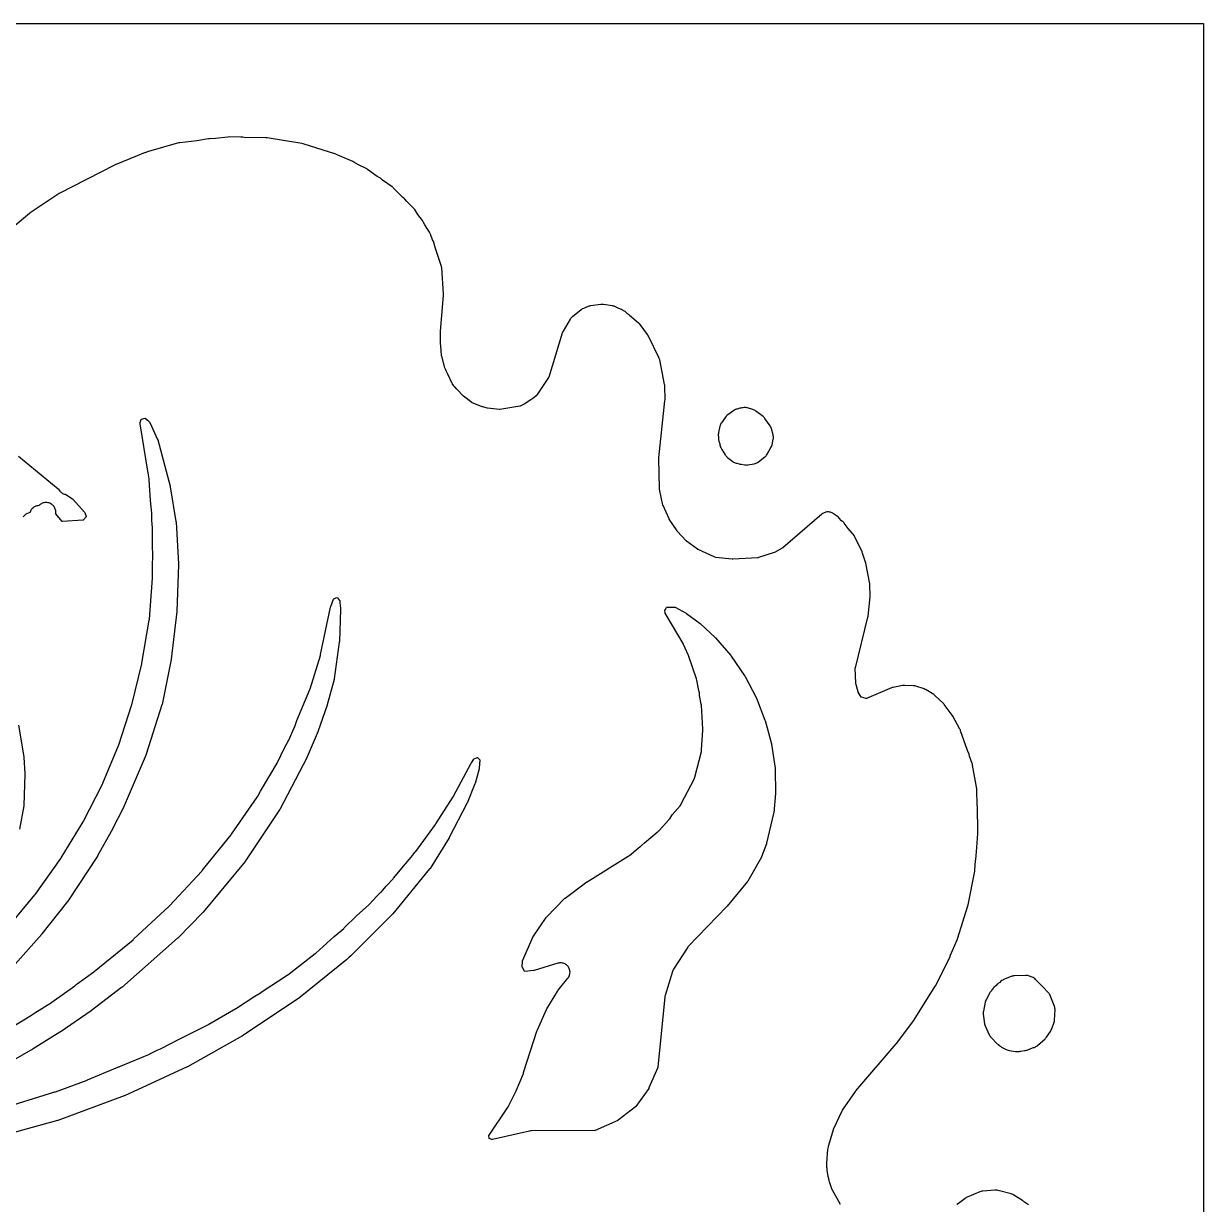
# Model space of a CAD drawing. Header units: millimetres. Extents: x 0 to 300, y 0 to 300.
# Drawn here: x 149.8 to 299.7, y 150 to 300 of the extents above; entities that cross this region are included whole.
import ezdxf

# ---------------------------------------------------------------- set-up
doc = ezdxf.new("R2010")
doc.units = ezdxf.units.MM
doc.layers.add('CUT', color=7, linetype='CONTINUOUS')

msp = doc.modelspace()

# ---------------------------------------------------------------- linework, layer by layer
at = {"layer": 'CUT'}
for points in [[(299.6689, 299.9986), (299.6703, 299.9705), (299.6703, 0.0295), (299.6689, 0.0014), (299.6408, 0), (150.7335, 0), (147.8556, 0), (0.0295, 0), (0.0014, 0.0014), (0, 0.0295), (0, 299.9705), (0.0014, 299.9986), (0.0295, 300), (149.1219, 300), (151.6802, 300), (299.6408, 300)], [(240.3424, 251.0031), (240.2276, 250.9587), (240.1179, 250.9028), (240.0145, 250.8359), (239.2569, 250.2887), (239.1558, 250.207), (239.0641, 250.1148), (238.9829, 250.0132), (238.4628, 249.2847), (238.3978, 249.1834), (238.3434, 249.0761), (238.3, 248.9638), (238.268, 248.8478), (238.0894, 248.0444), (238.0699, 247.9318), (238.0613, 247.8178), (238.0635, 247.7036), (238.0766, 247.59), (238.0931, 247.489), (238.0863, 247.3488), (238.0856, 247.2455), (238.0939, 247.1425), (238.111, 247.0406), (238.1368, 246.9406), (238.2368, 246.6123), (238.2562, 246.4937), (238.2813, 246.3771), (238.3179, 246.2635), (238.3655, 246.1542), (238.4114, 246.0722), (238.4498, 245.9912), (238.5103, 245.8904), (238.7299, 245.562), (238.9485, 245.2135), (239.0087, 245.1264), (239.0762, 245.045), (239.1507, 244.9698), (239.2316, 244.9015), (239.9214, 244.3686), (240.0115, 244.3054), (240.1071, 244.2507), (240.2073, 244.2049), (240.3113, 244.1686), (240.4181, 244.1419), (240.7072, 244.0837), (240.7079, 244.0835), (240.8103, 244.0543), (240.9148, 244.0343), (240.9906, 244.0267), (241.3788, 243.9486), (241.4903, 243.9315), (241.6029, 243.9251), (241.7157, 243.9292), (241.8276, 243.9439), (242.6272, 244.0874), (242.7406, 244.1135), (242.851, 244.1505), (242.9573, 244.1979), (243.0584, 244.2555), (243.1535, 244.3226), (243.9586, 244.951), (244.0448, 245.025), (244.1235, 245.1069), (244.1942, 245.1958), (244.2561, 245.291), (244.7555, 246.1447), (244.8151, 246.2605), (244.8618, 246.3822), (244.895, 246.5082), (245.0404, 247.2133), (245.0577, 247.3223), (245.0649, 247.4325), (245.062, 247.5429), (245.0489, 247.6525), (245.0258, 247.7604), (244.8302, 248.5055), (244.798, 248.6089), (244.7566, 248.709), (244.7063, 248.8049), (244.6476, 248.896), (243.991, 249.8198), (243.919, 249.9113), (243.8384, 249.9955), (243.7501, 250.0714), (242.8444, 250.7767), (242.7525, 250.8416), (242.6549, 250.8976), (242.5525, 250.9442), (242.4462, 250.981), (241.7898, 251.1743), (241.6729, 251.2025), (241.5537, 251.2188), (241.4335, 251.2231), (241.3135, 251.2154), (241.1948, 251.1956), (241.0815, 251.1709), (241.0533, 251.1702), (240.9244, 251.1598), (240.7973, 251.1357), (240.6736, 251.098), (240.5962, 251.065), (240.4612, 251.0355)], [(218.9569, 180.2515), (218.8776, 180.3382), (218.7903, 180.4168), (218.6957, 180.4864), (218.5947, 180.5465), (218.4884, 180.5964), (218.3776, 180.6356), (218.2636, 180.6639), (218.1474, 180.6808), (218.03, 180.6863), (217.9127, 180.6804), (217.7965, 180.6629), (217.6826, 180.6342), (214.6572, 179.7122), (214.627, 179.7047), (214.5963, 179.7003), (213.5057, 179.6043), (213.4783, 179.6032), (213.4633, 179.6262), (213.1786, 180.1133), (213.1656, 180.1382), (213.1654, 180.1664), (213.1943, 180.878), (213.1967, 180.9052), (213.2063, 180.9307), (214.5446, 184.0353), (214.5577, 184.0619), (214.5733, 184.0871), (216.1975, 186.4342), (216.2127, 186.4543), (216.2295, 186.473), (218.5844, 188.8845), (218.6012, 188.9004), (218.6191, 188.9149), (221.3514, 190.963), (221.3958, 190.9932), (226.6321, 194.2301), (226.7683, 194.3281), (227.2752, 194.7495), (227.395, 194.837), (228.1379, 195.4627), (228.2244, 195.5237), (228.3289, 195.6065), (228.6756, 195.9138), (230.3044, 197.2681), (230.3802, 197.3368), (230.4422, 197.4035), (230.4454, 197.4062), (230.5571, 197.5134), (231.7773, 198.845), (231.8369, 198.9154), (231.891, 198.9901), (232.2239, 199.4896), (233.2111, 200.6458), (233.2942, 200.7552), (233.3642, 200.8733), (234.9977, 204.0288), (235.0539, 204.1547), (235.0954, 204.2863), (235.9146, 207.525), (235.9375, 207.6384), (235.9494, 207.7535), (236.0856, 210.2369), (236.0855, 210.3704), (235.9137, 213.4061), (235.8955, 213.5575), (235.6919, 214.6532), (235.6775, 214.8795), (235.6636, 215.0004), (235.6376, 215.1191), (235.5367, 215.4887), (235.3301, 216.6013), (235.2887, 216.7616), (234.3358, 219.6204), (234.2875, 219.7427), (233.6455, 221.1375), (233.5905, 221.2429), (231.3246, 225.106), (231.3121, 225.1297), (231.3087, 225.1562), (231.2816, 225.4912), (231.2808, 225.5209), (231.297, 225.5459), (231.4979, 225.8237), (231.5167, 225.8472), (231.5467, 225.8493), (232.508, 225.87), (232.5383, 225.8691), (232.5657, 225.8563), (233.9791, 225.105), (233.9989, 225.0935), (234.0177, 225.0805), (235.7559, 223.783), (235.807, 223.7402), (237.6484, 222.0158), (237.6907, 221.9719), (239.6603, 219.7099), (239.7034, 219.6541), (241.4402, 217.1086), (241.4765, 217.048), (242.8717, 214.374), (242.8986, 214.3147), (243.9938, 211.5092), (244.0134, 211.4503), (244.8212, 208.5155), (244.8318, 208.4659), (245.2729, 205.415), (245.279, 205.3391), (245.331, 202.2045), (245.0981, 199.7387), (245.0848, 199.6579), (244.1948, 195.874), (244.1723, 195.8001), (243.5555, 194.1613), (243.5465, 194.1401), (243.536, 194.1196), (241.8019, 191.0476), (241.7877, 191.0249), (241.7715, 191.0035), (239.1683, 187.868), (239.1395, 187.8357), (234.2485, 182.7409), (234.1738, 182.6552), (234.1074, 182.5629), (232.3748, 179.8914), (232.3187, 179.7956), (232.2718, 179.6949), (232.2343, 179.5903), (231.3008, 176.5471), (231.2714, 176.4305), (231.2537, 176.3116), (230.3914, 167.4642), (230.3869, 167.434), (230.3764, 167.4055), (229.258, 164.7868), (229.2437, 164.758), (229.2265, 164.7308), (227.5968, 162.4431), (227.579, 162.4205), (227.5571, 162.4017), (225.3652, 160.6924), (225.3452, 160.6781), (225.3232, 160.6672), (222.4207, 159.3862), (222.3921, 159.3753), (222.3616, 159.3736), (214.3522, 159.3422), (214.2204, 159.3344), (214.0903, 159.3122), (209.3769, 158.2382), (209.3485, 158.2332), (209.321, 158.242), (208.9747, 158.3726), (208.9483, 158.3841), (208.9463, 158.4128), (208.9389, 158.7564), (208.9398, 158.7866), (208.9554, 158.8125), (211.2853, 162.2774), (211.3594, 162.4036), (212.3524, 164.3589), (212.3907, 164.4421), (213.3065, 166.6474), (213.3404, 166.7394), (215.0768, 172.126), (215.0992, 172.1848), (216.2435, 174.7695), (216.2798, 174.839), (217.6759, 177.1277), (217.7214, 177.1923), (218.9658, 178.7321), (219.035, 178.8269), (219.0947, 178.9281), (219.1442, 179.0347), (219.183, 179.1456), (219.2108, 179.2597), (219.2274, 179.376), (219.2324, 179.4934), (219.226, 179.6107), (219.2081, 179.7268), (219.179, 179.8406), (219.1388, 179.951), (219.0881, 180.0569), (219.0273, 180.1574)], [(279.6763, 177.2252), (279.6124, 177.308), (279.5417, 177.3848), (279.4694, 177.4567), (279.4517, 177.4825), (279.3789, 177.5696), (279.2982, 177.6494), (279.0675, 177.8568), (278.9053, 178.0182), (278.3615, 178.5868), (278.2651, 178.6771), (278.1593, 178.7563), (278.0455, 178.8233), (277.925, 178.8774), (277.5774, 179.0111), (277.4622, 179.0488), (277.3437, 179.0747), (277.2233, 179.0886), (277.1021, 179.0902), (275.6732, 179.037), (275.5683, 179.0285), (275.4646, 179.0108), (275.3628, 178.9841), (275.2637, 178.9485), (274.3041, 178.5561), (274.1841, 178.4992), (274.0712, 178.4293), (273.9667, 178.3474), (273.7995, 178.2006), (273.7371, 178.1652), (273.6485, 178.1038), (273.5657, 178.0347), (273.4894, 177.9584), (273.3514, 177.8073), (273.047, 177.5402), (272.9551, 177.4504), (272.8734, 177.3513), (272.8027, 177.2441), (272.7418, 177.1401), (272.7081, 177.1032), (272.6339, 177.0135), (272.5686, 176.917), (272.513, 176.8147), (272.4676, 176.7074), (272.432, 176.6105), (272.1124, 176.064), (272.0531, 175.9489), (272.0066, 175.828), (271.9734, 175.7028), (271.7328, 174.5477), (271.7129, 174.4159), (271.7078, 174.2826), (271.7175, 174.1496), (271.8716, 172.9537), (271.8947, 172.8278), (271.9311, 172.7051), (271.9804, 172.587), (272.4795, 171.5492), (272.5364, 171.4447), (272.6033, 171.3463), (272.6796, 171.255), (273.0364, 170.8688), (273.0836, 170.8036), (273.151, 170.7256), (273.2248, 170.6536), (273.2845, 170.6003), (273.3789, 170.4982), (273.468, 170.4112), (273.5658, 170.3339), (273.6235, 170.2973), (273.7673, 170.1687), (273.8477, 170.1029), (273.9335, 170.0442), (274.024, 169.9933), (274.6386, 169.6814), (274.752, 169.631), (274.87, 169.5926), (274.9913, 169.5667), (275.8197, 169.4335), (275.9334, 169.4208), (276.0479, 169.4189), (276.162, 169.428), (276.2329, 169.4371), (276.2757, 169.437), (276.4047, 169.4507), (276.497, 169.4708), (276.9624, 169.5302), (277.0675, 169.5483), (277.1706, 169.5758), (277.2708, 169.6123), (277.7639, 169.8171), (278.1074, 169.9115), (278.2115, 169.9453), (278.3121, 169.9885), (278.4083, 170.0406), (278.4993, 170.1012), (278.5845, 170.1699), (279.562, 171.0349), (279.6345, 171.1047), (279.7008, 171.1802), (279.7606, 171.261), (280.2402, 171.9697), (280.307, 172.0809), (280.3613, 172.1986), (280.6825, 173.0056), (280.7249, 173.1325), (280.753, 173.2633), (280.7663, 173.3964), (280.8259, 174.7489), (280.8244, 174.8808), (280.8085, 175.0117), (280.7784, 175.1401), (280.7343, 175.2643), (280.1958, 176.5531), (280.1487, 176.6527), (280.0927, 176.7476), (280.0282, 176.8369), (279.9558, 176.92), (279.7015, 177.1858)]]:
    msp.add_lwpolyline(points, close=True, dxfattribs=at)
for points in [[(253.5763, 149.9965), (252.5632, 151.8203), (252.5514, 151.844), (252.5417, 151.8687), (252.1998, 152.8677), (252.1554, 153.0185), (252.1541, 153.0229), (252.137, 153.0809), (252.0004, 153.5452), (251.8788, 154.3644), (251.8705, 154.5748), (251.8663, 154.6804), (251.8592, 154.8601), (251.842, 155.298), (251.98, 156.9679), (252.0615, 157.3241), (252.0684, 157.3544), (252.0751, 157.3837), (252.1072, 157.5242), (252.6744, 159.5219), (252.6827, 159.5468), (252.6931, 159.5709), (253.8138, 161.878), (253.857, 161.9527), (255.4906, 164.3592), (255.5313, 164.4124), (260.652, 170.3916), (260.6971, 170.4475), (262.8931, 173.3459), (262.9538, 173.434), (265.6239, 177.7004), (265.6834, 177.8072), (267.4959, 181.4907), (267.527, 181.5593), (268.3864, 183.6235), (268.4225, 183.7222), (269.7544, 187.9252), (269.7881, 188.0573), (270.6245, 192.3316), (270.6429, 192.4651), (270.7414, 193.6795), (270.7426, 193.6864), (270.7565, 193.7979), (270.8775, 195.3578), (271.0185, 197.0972), (271.0222, 197.2197), (271.0212, 197.268), (271.0218, 197.2879), (270.9648, 200.5332), (270.958, 200.6417), (270.9474, 200.7396), (270.9075, 202.6141), (270.902, 202.7065), (270.8893, 202.7982), (270.3546, 205.8125), (270.3337, 205.9075), (270.3052, 206.0005), (269.9729, 206.9467), (269.9651, 206.9848), (269.9412, 207.0807), (269.9095, 207.1743), (269.7238, 207.6561), (268.839, 210.1754), (268.8029, 210.2662), (268.7595, 210.3538), (267.8448, 212.0253), (267.7575, 212.1619), (266.7665, 213.5044), (266.7003, 213.5862), (266.6272, 213.662), (265.6241, 214.6142), (265.5314, 214.6937), (265.431, 214.7633), (264.4804, 215.3538), (264.3552, 215.4216), (264.2229, 215.4741), (263.1345, 215.8328), (263.0275, 215.8627), (262.9183, 215.8825), (262.8078, 215.8922), (261.7539, 215.9352), (261.6115, 215.9325), (261.4704, 215.913), (260.2811, 215.676), (260.1606, 215.6454), (260.0439, 215.6026), (256.8845, 214.2519), (256.857, 214.2417), (256.8285, 214.2487), (256.2626, 214.4185), (256.2341, 214.4286), (256.2167, 214.4534), (255.8408, 215.0509), (255.8267, 215.0759), (255.8177, 215.1031), (255.524, 216.1502), (255.5184, 216.1741), (255.5167, 216.1985), (255.4635, 218.1214), (255.464, 218.1483), (255.4693, 218.1747), (257.0582, 224.587), (257.0858, 224.7399), (257.3624, 227.1707), (257.3693, 227.2637), (257.369, 227.357), (257.3148, 228.6396), (257.2947, 228.8135), (256.7911, 231.4572), (256.755, 231.599), (256.3883, 232.7426), (256.3556, 232.8322), (256.3158, 232.919), (255.2572, 235.0062), (255.1836, 235.1318), (255.0953, 235.2475), (254.5596, 235.868), (254.056, 236.5297), (253.9854, 236.6141), (253.9074, 236.6917), (253.8226, 236.7618), (253.7238, 236.8361), (253.4171, 237.1913), (253.3194, 237.292), (253.2105, 237.3805), (252.7063, 237.744), (252.6104, 237.8063), (252.5091, 237.8593), (252.4032, 237.9024), (252.2937, 237.9352), (252.1815, 237.9574), (252.0678, 237.9688), (251.9534, 237.9694), (251.8396, 237.9591), (251.7272, 237.938), (251.6174, 237.9063), (251.511, 237.8643), (251.4092, 237.8123), (251.3127, 237.751), (251.2226, 237.6807), (246.2458, 233.4045), (246.2209, 233.3853), (246.1942, 233.3688), (245.1907, 232.8212), (245.1656, 232.8089), (245.1395, 232.7991), (243.1529, 232.1564), (243.1284, 232.1496), (243.1031, 232.1471), (239.8916, 231.9609), (239.8665, 231.9605), (239.8414, 231.9622), (237.7341, 232.1944), (237.5451, 232.2607), (235.4882, 233.1947), (235.4603, 233.2092), (235.4341, 233.2266), (234.0419, 234.2561), (234.0202, 234.2737), (234.0004, 234.2933), (232.855, 235.5287), (232.8398, 235.5464), (232.826, 235.5653), (231.843, 237.0289), (231.83, 237.0501), (231.8188, 237.0723), (231.0487, 238.7718), (231.0371, 238.8017), (231.0287, 238.8326), (230.5922, 240.8706), (230.5876, 240.8982), (230.5856, 240.926), (230.4933, 244.7576), (230.4967, 244.8375), (231.2921, 252.078), (231.2991, 252.2294), (231.2698, 253.9506), (231.2632, 254.0575), (231.2471, 254.1634), (230.6309, 257.2738), (230.6061, 257.3756), (230.5724, 257.4748), (230.5303, 257.5708), (229.1811, 260.31), (229.1273, 260.4075), (229.0647, 260.4996), (228.1195, 261.7604), (228.0363, 261.8596), (227.943, 261.9493), (226.7994, 262.9355), (226.742, 262.9966), (226.6668, 263.0643), (226.5862, 263.1254), (226.5497, 263.1508), (226.3155, 263.3528), (226.2276, 263.4217), (226.1336, 263.4822), (226.0345, 263.5336), (225.9253, 263.584), (225.9042, 263.5986), (225.7837, 263.6721), (225.6553, 263.731), (225.3447, 263.8518), (224.9209, 264.0473), (224.8186, 264.0889), (224.713, 264.1209), (224.6048, 264.1431), (223.4873, 264.319), (223.3697, 264.3316), (223.2515, 264.3326), (223.1337, 264.3219), (221.8113, 264.1361), (221.7138, 264.1182), (221.618, 264.0924), (221.5248, 264.0587), (220.9309, 263.8163), (220.8258, 263.7673), (220.7258, 263.7084), (220.632, 263.6401), (219.5364, 262.7583), (219.4562, 262.6876), (219.3826, 262.6101), (219.3162, 262.5263), (219.2575, 262.437), (218.3588, 260.9264), (218.2931, 260.7993), (218.243, 260.6653), (216.5325, 255.0985), (216.5228, 255.0715), (216.508, 255.0469), (215.064, 252.8758), (214.933, 252.7279), (214.6265, 252.4692), (214.5933, 252.447), (214.5062, 252.3888), (214.2427, 252.213), (213.4062, 251.6547), (212.8988, 251.4035), (212.8716, 251.3917), (212.8427, 251.3855), (210.3117, 250.9726), (210.2842, 250.9694), (210.2567, 250.9713), (208.7605, 251.1455), (208.273, 251.2837), (208.1347, 251.3229), (208.1008, 251.3325), (208.0007, 251.3609), (206.7978, 251.8417), (206.7743, 251.8522), (206.7532, 251.8666), (205.689, 252.6552), (204.8457, 253.5434), (204.325, 254.1811), (204.3065, 254.2063), (204.2908, 254.2333), (204.2645, 254.2844), (203.7126, 255.4657), (203.5498, 255.814), (203.4479, 256.0322), (203.3322, 256.2799), (202.9333, 257.7611), (202.9279, 257.7852), (202.9245, 257.8096), (202.8565, 258.499), (202.7759, 259.4639), (202.7739, 259.5199), (202.7878, 260.8738), (203.1556, 265.5051), (203.1566, 265.6814), (202.9343, 268.9574), (202.9228, 269.0604), (202.9025, 269.1621), (202.8734, 269.2617), (202.1303, 271.4518), (201.9175, 272.1907), (201.8794, 272.3022), (201.8304, 272.4095), (201.7575, 272.5506), (201.5248, 273.2366), (201.4881, 273.3314), (201.4435, 273.4227), (201.3913, 273.51), (200.7837, 274.4348), (200.5864, 274.8166), (200.5401, 274.8981), (200.4877, 274.9758), (199.9227, 275.7454), (199.503, 276.3842), (199.4307, 276.4829), (199.3488, 276.5737), (198.5242, 277.3986), (198.2325, 277.7169), (198.1259, 277.8197), (197.9728, 277.9501), (196.7829, 279.1404), (196.7074, 279.2098), (196.6262, 279.2724), (195.4258, 280.1198), (195.2266, 280.2895), (195.1511, 280.3488), (195.071, 280.4018), (194.7516, 280.5957), (193.4953, 281.4825), (193.4119, 281.5363), (193.3244, 281.5831), (192.3521, 282.0519), (191.7798, 282.3992), (191.6372, 282.4732), (189.9619, 283.2044), (189.6587, 283.3506), (189.4976, 283.4144), (185.3592, 284.7166), (185.1892, 284.7567), (180.7465, 285.4698), (180.5855, 285.4846), (177.8439, 285.5514), (177.6618, 285.5643), (177.5186, 285.5659), (177.4284, 285.5615), (175.935, 285.5979), (175.7645, 285.5899), (174.2007, 285.4045), (173.4248, 285.3668), (173.2974, 285.3538), (171.8196, 285.1223), (169.6932, 284.8703), (169.6023, 284.856), (169.5128, 284.8348), (165.6911, 283.7717), (165.5588, 283.7264), (165.2508, 283.6006), (165.2072, 283.5883), (165.0629, 283.5376), (164.2396, 283.1875), (161.4536, 282.0494), (161.3601, 282.0064), (154.3675, 278.4227), (154.2436, 278.3495), (150.6791, 275.944), (150.581, 275.8702), (148.5171, 274.1458)], [(147.2204, 184.45), (151.2762, 189.3141), (151.3333, 189.3883), (154.5659, 193.9451), (154.6139, 194.0182), (157.3908, 198.6074), (157.432, 198.6813), (159.8511, 203.4021), (159.8917, 203.49), (161.8835, 208.2965), (161.9153, 208.3824), (163.5484, 213.3691), (163.574, 213.459), (164.8384, 218.6588), (164.855, 218.7389), (165.7987, 224.223), (165.8124, 224.3332), (166.2202, 229.5601), (166.2238, 229.6591), (166.2153, 231.4517), (166.2498, 232.0458), (166.2514, 232.1467), (166.2033, 233.9946), (166.1944, 235.8584), (166.1917, 235.9332), (166.128, 236.8811), (166.1057, 237.7361), (166.1013, 237.8122), (165.9587, 239.3994), (165.7806, 242.048), (165.7676, 242.1615), (165.6413, 242.9322), (165.6291, 243.0675), (165.6184, 243.1524), (164.6416, 249.1675), (164.6386, 249.1926), (164.6377, 249.218), (164.6387, 249.3274), (164.7576, 249.7181), (164.767, 249.7443), (164.7938, 249.7519), (165.2691, 249.8614), (165.2985, 249.8666), (165.3225, 249.8487), (165.7511, 249.4942), (165.7978, 249.4281), (165.8148, 249.404), (165.8201, 249.3965), (165.865, 249.3331), (166.8528, 247.1881), (166.8624, 247.1646), (166.87, 247.1404), (168.4548, 241.2314), (168.4676, 241.1721), (169.1825, 236.7637), (169.1891, 236.704), (169.5152, 231.3204), (169.5159, 231.2629), (169.3069, 225.3737), (169.3032, 225.3245), (168.5878, 219.2801), (168.5799, 219.231), (167.4182, 213.5177), (167.4021, 213.4557), (165.4149, 207.1975), (165.3949, 207.1438), (162.6237, 200.6454), (162.6065, 200.6086), (160.9626, 197.3803), (160.9519, 197.3602), (159.2256, 194.2657), (159.2032, 194.2288), (155.4589, 188.5232), (155.4266, 188.4785), (152.1472, 184.363), (152.1285, 184.3407), (148.4236, 180.1283)], [(149.199, 245.0384), (154.2405, 240.8811), (154.2624, 240.8611), (154.2799, 240.8372), (154.3581, 240.7188), (154.4274, 240.6241), (154.5057, 240.5366), (154.5922, 240.4572), (154.686, 240.3866), (154.7863, 240.3255), (154.892, 240.2746), (155.0022, 240.2342), (155.1158, 240.2047), (155.1331, 240.2011), (155.1601, 240.1942), (155.184, 240.1801), (156.0337, 239.6255), (156.0543, 239.6107), (156.072, 239.5928), (157.5617, 237.9566), (157.5807, 237.9335), (157.592, 237.9057), (157.7724, 237.3885), (157.7804, 237.3615), (157.7629, 237.3395), (157.3983, 236.926), (157.3783, 236.9054), (157.3497, 236.9021), (154.7867, 236.7303), (154.759, 236.7298), (154.7403, 236.7503), (153.9198, 237.7427), (153.9021, 237.7664), (153.9027, 237.776), (153.9137, 237.8697), (153.916, 237.9853), (153.9072, 238.1007), (153.8874, 238.2146), (153.8566, 238.3261), (153.8153, 238.4342), (153.7637, 238.5377), (153.7024, 238.6358), (153.632, 238.7276), (153.5531, 238.8121), (153.4663, 238.8886), (153.3726, 238.9565), (153.2729, 239.015), (153.1679, 239.0636), (153.0588, 239.1019), (152.9464, 239.1295), (152.832, 239.1462), (152.7728, 239.1519), (152.6552, 239.1575), (152.5377, 239.1515), (152.4213, 239.134), (152.3072, 239.1053), (152.1965, 239.0655), (152.0902, 239.015), (151.9894, 238.9544), (151.8949, 238.8842), (151.8078, 238.8051), (151.7885, 238.7856), (151.7662, 238.7655), (151.7657, 238.7655), (151.6436, 238.7568), (151.5231, 238.7357), (151.4053, 238.7025), (151.2915, 238.6575), (151.1829, 238.601), (151.0806, 238.5339), (150.9857, 238.4566), (150.8992, 238.3701), (150.8219, 238.2752), (150.7546, 238.173), (150.6982, 238.0644), (150.6469, 237.9523), (150.6336, 237.9265), (150.6082, 237.9125), (150.2177, 237.7219), (150.1176, 237.667), (150.0231, 237.6028), (149.9352, 237.5299), (149.8546, 237.449), (149.782, 237.3608)], [(145.4264, 170.7635), (150.8152, 174.0461), (150.864, 174.0774), (151.2434, 174.3344), (153.3549, 175.6305), (153.4307, 175.6811), (156.3357, 177.7836), (156.468, 177.8733), (156.5296, 177.9179), (156.6502, 178.0113), (158.7531, 179.5333), (158.8106, 179.5776), (163.7412, 183.6216), (163.7995, 183.6726), (168.3109, 187.888), (168.3689, 187.9461), (172.4624, 192.3327), (172.519, 192.398), (176.196, 196.9559), (176.2499, 197.0281), (179.5051, 201.7477), (179.5665, 201.8467), (179.9166, 202.4776), (182.0219, 206.0516), (182.0669, 206.1354), (182.9269, 207.9022), (183.4507, 208.846), (183.5096, 208.9678), (183.8821, 209.8644), (184.1708, 210.4575), (184.2184, 210.5693), (184.5464, 211.4629), (186.182, 215.3992), (186.22, 215.5042), (187.5295, 219.7261), (187.5578, 219.835), (188.8267, 225.8796), (188.8498, 225.9608), (189.1796, 226.8699), (189.1911, 226.8973), (189.2161, 226.9133), (189.5652, 227.1124), (189.6848, 227.0534), (189.9619, 226.7205), (189.9728, 226.7061), (189.9769, 226.6962), (189.9814, 226.6837), (189.9838, 226.6695), (190.0016, 226.5155), (190.0458, 225.974), (190.0595, 225.8067), (190.0676, 225.7069), (190.075, 225.6171), (189.9322, 221.4639), (189.9268, 221.4013), (189.2763, 216.7572), (189.2616, 216.6849), (188.3972, 213.4657), (188.3848, 213.4252), (187.2554, 210.1588), (187.2409, 210.1209), (185.8559, 206.85), (185.8352, 206.8061), (182.3687, 200.1718), (182.3365, 200.1174), (178.0181, 193.6268), (177.9805, 193.5763), (172.6422, 187.1364), (172.6104, 187.1009), (169.4311, 183.8334), (169.3969, 183.801), (162.292, 177.563), (162.2609, 177.5374), (158.4483, 174.6192), (158.4224, 174.6004), (154.4583, 171.8885), (154.4392, 171.8759), (151.0636, 169.7511), (146.8247, 167.3296)], [(149.1948, 210.8851), (149.8459, 206.8506), (149.8521, 206.7969), (149.9979, 204.7128), (149.9991, 204.6527), (149.8774, 200.6623), (149.8758, 200.639), (149.8724, 200.616), (149.3136, 197.647)], [(146.4296, 162.0316), (153.8133, 164.2851), (153.877, 164.3065), (157.8968, 165.7842), (157.9465, 165.8037), (161.7985, 167.4174), (161.905, 167.4588), (161.9494, 167.4771), (162.158, 167.568), (165.8047, 169.0957), (165.8793, 169.13), (166.7765, 169.5804), (167.225, 169.7758), (167.2961, 169.8096), (169.521, 170.9581), (173.2962, 172.8532), (173.3607, 172.8881), (176.8004, 174.8867), (176.8524, 174.9187), (179.2148, 176.4573), (179.708, 176.756), (179.7828, 176.8052), (180.1398, 177.0597), (183.2955, 179.1149), (183.3706, 179.1681), (186.8751, 181.8541), (186.9537, 181.9198), (189.2717, 184.0336), (190.492, 185.0492), (190.5617, 185.1121), (192.1249, 186.6353), (193.6748, 188.0487), (193.746, 188.1192), (194.6708, 189.1162), (195.1706, 189.6032), (195.2424, 189.6796), (195.8765, 190.4158), (196.7624, 191.3708), (196.8078, 191.4227), (198.3217, 193.2554), (199.2593, 194.3441), (199.3291, 194.4333), (199.5356, 194.7248), (199.5862, 194.786), (199.6278, 194.8394), (202.1483, 198.2674), (202.1957, 198.3368), (204.3719, 201.7775), (204.4154, 201.8522), (206.6619, 206.0443), (206.6991, 206.1047), (207.0116, 206.5516), (207.0304, 206.5757), (207.0572, 206.5903), (207.4283, 206.7678), (207.4549, 206.7789), (207.477, 206.7605), (207.7472, 206.513), (207.7675, 206.4924), (207.7673, 206.4635), (207.7068, 205.4124), (207.7032, 205.3801), (207.6961, 205.3484), (207.1673, 203.4741), (207.145, 203.4096), (206.1508, 200.9825), (206.1293, 200.9359), (203.8997, 196.5939), (203.8746, 196.5497), (201.4487, 192.6726), (201.4047, 192.6112), (196.7356, 186.8975), (196.6941, 186.8518), (191.3652, 181.5518), (191.1956, 181.4031), (191.1895, 181.3978), (191.1557, 181.3681), (190.8823, 181.1284), (184.9739, 176.3298), (184.9309, 176.298), (178.154, 171.7325), (177.6223, 171.4224), (170.6348, 167.4937), (170.5927, 167.4722), (162.6591, 163.8022), (162.6148, 163.7838), (154.176, 160.6714), (154.1285, 160.6561), (141.988, 157.2941)], [(277.4772, 149.9567), (276.9484, 150.3004), (276.9268, 150.32), (276.8178, 150.3988), (276.7006, 150.4649), (276.6788, 150.4756), (275.5856, 151.1862), (275.4756, 151.2497), (275.3595, 151.3012), (275.2387, 151.3401), (273.5966, 151.7747), (273.4641, 151.8019), (273.3293, 151.814), (273.194, 151.8109), (271.6596, 151.6883), (271.533, 151.6714), (271.409, 151.6411), (271.2889, 151.5978), (269.6654, 150.9133), (269.5725, 150.8693), (269.4838, 150.8176), (269.3997, 150.7585), (268.5549, 150.1082), (268.3786, 149.9986)]]:
    msp.add_lwpolyline(points, dxfattribs=at)

doc.saveas('drawing.dxf')
